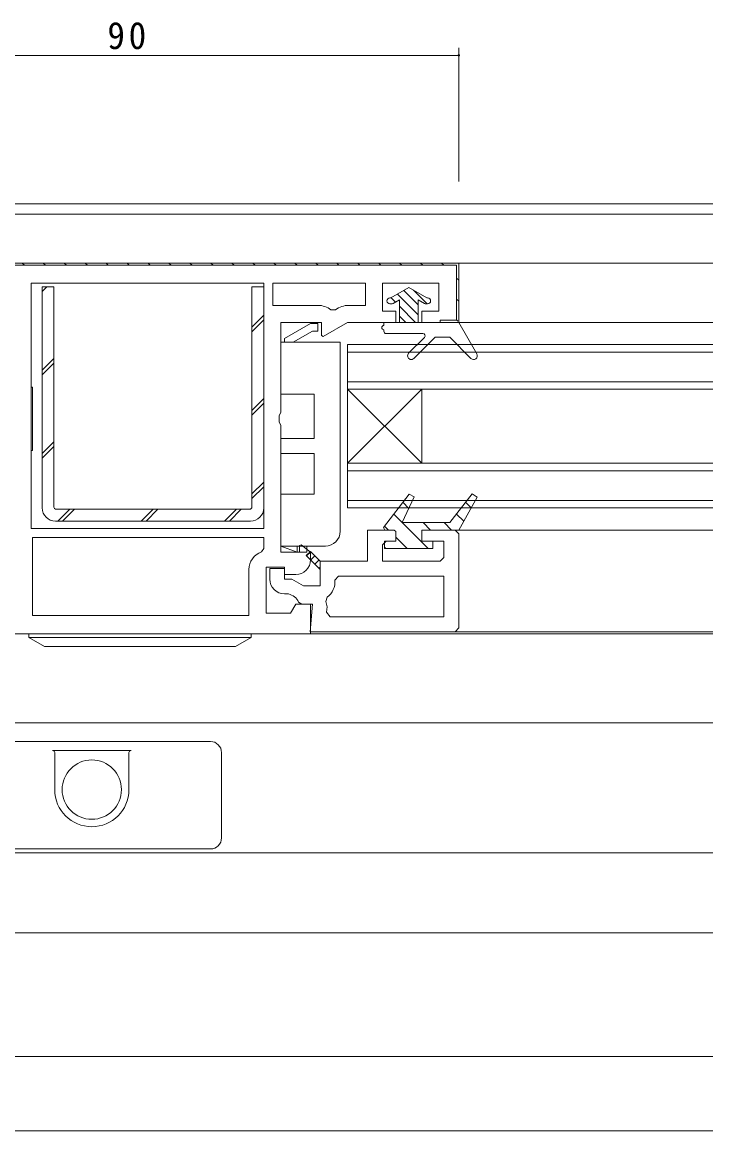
# Model space of a CAD drawing. Units: millimetres on the paper. Extents: x -420 to 373, y -297 to 267.
# Drawn here: x -81.3 to 11.8, y -210.8 to -61.3 of the extents above; entities that cross this region are included whole.
import ezdxf

# ---------------------------------------------------------------- set-up
doc = ezdxf.new("R2010")
doc.units = ezdxf.units.MM
for name, color, linetype, lineweight in [('0-3_YKK_12', 2, 'Continuous', 9), ('0-4_YKK_D', 6, 'Continuous', 9), ('0-6_YKK_13', 4, 'Continuous', 9), ('0-7_YKK_11', 7, 'Continuous', 9)]:
    doc.layers.add(name, color=color, linetype=linetype, lineweight=lineweight)
doc.styles.add('ＭＳ ゴシック', font='')
doc.styles.get('ＭＳ ゴシック').set_extended_font_data('MS Gothic')

msp = doc.modelspace()

# ---------------------------------------------------------------- linework, layer by layer
at = {"layer": '0-3_YKK_12'}
for p, q in [((-134.425, -85.827), (11.842, -85.827)), ((-133.925, -87.227), (11.842, -87.227)), ((-22.925, -93.827), (11.842, -93.827)), ((-22.882, -101.825), (11.842, -101.826)), ((11.842, -104.827), (-37.425, -104.827)), ((-37.425, -104.827), (-37.425, -109.827)), ((11.842, -105.827), (-37.425, -105.827)), ((-37.425, -109.827), (-37.425, -121.827)), ((-37.425, -109.827), (11.842, -109.827)), ((-37.425, -120.827), (-27.425, -110.827)), ((-37.425, -110.827), (-27.425, -120.827)), ((-37.425, -110.827), (11.842, -110.827)), ((-27.425, -110.827), (-27.425, -120.827)), ((11.842, -120.827), (-37.425, -120.827)), ((-37.425, -120.827), (-37.425, -126.827)), ((11.842, -121.827), (-37.425, -121.827)), ((-37.425, -125.827), (11.842, -125.827)), ((-37.425, -126.827), (11.842, -126.827)), ((-22.601, -129.827), (11.842, -129.827)), ((-50.366, -143.827), (11.842, -143.827)), ((-22.925, -143.527), (11.842, -143.527)), ((-102.925, -155.827), (11.842, -155.827)), ((-83.425, -173.327), (11.842, -173.327)), ((-83.425, -184.127), (11.842, -184.127)), ((-102.909, -200.827), (11.842, -200.827)), ((-103.409, -210.827), (11.842, -210.827))]:
    msp.add_line(p, q, dxfattribs=at)
at = {"layer": '0-4_YKK_D'}
for p, q in [((-22.425, -82.827), (-22.425, -64.827)), ((-112.425, -65.827), (-22.425, -65.827))]:
    msp.add_line(p, q, dxfattribs=at)
for start, end in [(0, 180), (180, 0)]:
    msp.add_arc((-22.425, -65.827), 0.106, start, end, dxfattribs=at)
at = {"layer": '0-6_YKK_13'}
for p, q in [((-78.625, -97.03), (-77.025, -97.03)), ((-78.625, -126.827), (-78.625, -97.03)), ((-77.988, -97.03), (-78.625, -97.666)), ((-77.025, -97.03), (-77.025, -126.727)), ((-50.325, -126.727), (-50.325, -97.03)), ((-50.325, -97.03), (-48.725, -97.03)), ((-48.725, -97.03), (-48.725, -126.827)), ((-29.175, -97.127), (-31.6, -98.527)), ((-29.175, -97.127), (-26.75, -98.527)), ((-31.725, -98.527), (-31.6, -98.527)), ((-31.563, -98.506), (-30.978, -99.092)), ((-30.709, -98.013), (-27.925, -100.798)), ((-29.855, -97.52), (-27.925, -99.451)), ((-28.527, -97.501), (-26.701, -99.327)), ((-26.75, -98.527), (-26.625, -98.527)), ((-31.725, -99.327), (-31.493, -99.327)), ((-30.425, -98.773), (-31.293, -99.274)), ((-30.425, -98.773), (-30.425, -101.827)), ((-30.425, -99.645), (-28.242, -101.827)), ((-27.925, -98.773), (-27.057, -99.274)), ((-27.925, -98.773), (-27.925, -101.827)), ((-26.857, -99.327), (-26.625, -99.327)), ((-48.725, -100.859), (-50.325, -102.459)), ((-48.725, -101.495), (-50.325, -103.095)), ((-30.425, -100.992), (-29.589, -101.827)), ((-32.525, -101.827), (-32.525, -102.227)), ((-32.525, -101.827), (-22.425, -101.827)), ((-32.525, -102.827), (-32.525, -103.027)), ((-19.991, -106.079), (-22.425, -101.827)), ((-46.425, -104.486), (-46.425, -111.486)), ((-46.425, -104.486), (-38.425, -104.486)), ((-38.425, -129.986), (-38.425, -104.486)), ((-32.225, -103.327), (-27.263, -103.327)), ((-29.186, -105.974), (-27.051, -103.84)), ((-25.625, -103.827), (-28.479, -106.681)), ((-25.625, -103.827), (-23.625, -103.827)), ((-23.625, -103.827), (-20.779, -106.681)), ((-77.025, -106.673), (-78.625, -108.273)), ((-77.025, -107.309), (-78.625, -108.909)), ((-80.125, -110.577), (-79.925, -110.577)), ((-79.925, -119.077), (-79.925, -110.577)), ((-48.725, -112.102), (-50.325, -113.702)), ((-46.425, -111.486), (-41.925, -111.486)), ((-46.425, -111.486), (-41.925, -111.486)), ((-41.925, -111.486), (-41.925, -117.486)), ((-48.725, -112.738), (-50.325, -114.338)), ((-77.025, -117.916), (-78.625, -119.516)), ((-46.425, -117.486), (-46.425, -119.486)), ((-41.925, -117.486), (-46.425, -117.486)), ((-80.125, -119.077), (-79.925, -119.077)), ((-77.025, -118.552), (-78.625, -120.152)), ((-46.425, -119.486), (-41.925, -119.486)), ((-41.925, -119.486), (-41.925, -124.986)), ((-41.925, -119.486), (-41.925, -124.986)), ((-48.725, -123.345), (-50.325, -124.945)), ((-48.725, -123.981), (-50.325, -125.581)), ((-41.925, -124.986), (-46.425, -124.986)), ((-41.925, -124.986), (-46.425, -124.986)), ((-46.425, -124.986), (-46.425, -131.986)), ((-76.725, -127.027), (-50.625, -127.027)), ((-74.894, -127.027), (-76.494, -128.627)), ((-74.257, -127.027), (-75.857, -128.627)), ((-63.651, -127.027), (-65.251, -128.627)), ((-63.014, -127.027), (-64.614, -128.627)), ((-52.408, -127.027), (-54.008, -128.627)), ((-51.771, -127.027), (-53.371, -128.627)), ((-50.525, -128.627), (-76.825, -128.627)), ((-46.425, -131.986), (-44.225, -132.786)), ((-40.425, -131.986), (-46.425, -131.986)), ((-44.225, -131.986), (-44.225, -132.786)), ((-44.225, -132.786), (-42.925, -132.786)), ((-42.925, -132.786), (-42.925, -131.986)), ((-80.425, -143.827), (-65.425, -143.827)), ((-80.399, -144.327), (-80.425, -143.827)), ((-78.32, -145.527), (-80.399, -144.327)), ((-80.399, -144.327), (-50.451, -144.327)), ((-65.425, -143.827), (-50.425, -143.827)), ((-52.53, -145.527), (-50.451, -144.327)), ((-50.451, -144.327), (-50.425, -143.827)), ((-78.32, -145.527), (-52.53, -145.527)), ((-55.925, -158.327), (-127.925, -158.327)), ((-77.225, -159.528), (-66.625, -159.528)), ((-76.925, -159.827), (-76.925, -164.827)), ((-66.925, -164.827), (-66.925, -159.827)), ((-54.425, -161.343), (-54.425, -159.827)), ((-66.925, -164.827), (-66.925, -160.229)), ((-54.425, -171.327), (-54.425, -161.343)), ((-83.425, -172.827), (-55.925, -172.827))]:
    msp.add_line(p, q, dxfattribs=at)
for points in [[(-41.425, -101.986), (-42.425, -101.986), (-45.925, -104.006), (-45.925, -104.486)], [(-44.755, -104.486), (-42.157, -102.986), (-41.425, -102.986), (-41.425, -101.986)]]:
    msp.add_lwpolyline(points, dxfattribs=at)
msp.add_circle((-71.925, -164.827), 4, dxfattribs=at)
for centre, radius, start, end in [((-31.725, -98.927), 0.4, 90, 270), ((-26.625, -98.927), 0.4, 270, 90), ((-31.493, -98.927), 0.4, 270, 300), ((-26.857, -98.927), 0.4, 239.99998, 270), ((-32.525, -102.527), 0.3, 90, 270), ((-32.225, -103.027), 0.3, 180, 270), ((-27.263, -103.628), 0.3, 315.00002, 90), ((-28.832, -106.327), 0.5, 134.99983, 315), ((-20.425, -106.327), 0.5, 224.92854, 29.79002), ((-76.825, -126.827), 1.8, 180, 270), ((-76.725, -126.727), 0.3, 180, 270), ((-50.625, -126.727), 0.3, 270, 0), ((-50.525, -126.827), 1.8, 270, 0), ((-40.425, -129.986), 2, 270, 0), ((-55.925, -159.827), 1.5, 0, 90), ((-77.225, -159.827), 0.3, 0, 90), ((-66.625, -159.827), 0.3, 90, 180), ((-71.925, -164.827), 5, 180, 0), ((-55.925, -171.327), 1.5, 270, 0)]:
    msp.add_arc(centre, radius, start, end, dxfattribs=at)
at = {"layer": '0-7_YKK_11'}
for p, q in [((-81.312, -93.827), (-81.012, -94.127)), ((-78.484, -93.827), (-78.184, -94.127)), ((-75.655, -93.827), (-75.355, -94.127)), ((-72.827, -93.827), (-72.527, -94.127)), ((-69.999, -93.827), (-69.699, -94.127)), ((-67.17, -93.827), (-66.87, -94.127)), ((-64.342, -93.827), (-64.042, -94.127)), ((-61.513, -93.827), (-61.213, -94.127)), ((-58.685, -93.827), (-58.385, -94.127)), ((-55.856, -93.827), (-55.556, -94.127)), ((-53.028, -93.827), (-52.728, -94.127)), ((-50.2, -93.827), (-49.9, -94.127)), ((-47.371, -93.827), (-47.071, -94.127)), ((-44.543, -93.827), (-44.243, -94.127)), ((-41.714, -93.827), (-41.414, -94.127)), ((-38.886, -93.827), (-38.586, -94.127)), ((-36.057, -93.827), (-35.757, -94.127)), ((-33.229, -93.827), (-32.929, -94.127)), ((-30.401, -93.827), (-30.101, -94.127)), ((-27.572, -93.827), (-27.272, -94.127)), ((-24.744, -93.827), (-24.444, -94.127)), ((-48.725, -129.627), (-48.725, -96.527)), ((-35.025, -96.527), (-47.525, -96.527)), ((-22.725, -95.846), (-22.425, -96.146)), ((-39.671, -100.145), (-39.045, -100.145)), ((-22.725, -98.675), (-22.425, -98.975)), ((-22.772, -101.456), (-22.559, -101.669)), ((-29.981, -126.085), (-29.163, -126.903)), ((-21.499, -126.081), (-20.756, -126.825)), ((-31.203, -127.691), (-26.567, -132.327)), ((-22.74, -127.67), (-21.766, -128.643)), ((-32.426, -129.297), (-31.896, -129.827)), ((-27.239, -128.827), (-26.239, -129.827)), ((-27.225, -129.827), (-22.925, -129.827)), ((-24.41, -128.827), (-23.41, -129.827)), ((-22.925, -129.827), (-22.425, -130.327)), ((-48.725, -130.827), (-79.925, -130.827)), ((-31.125, -131.327), (-32.225, -131.327)), ((-30.925, -130.798), (-29.396, -132.327)), ((-42.969, -133.315), (-42.403, -132.749)), ((-32.397, -132.155), (-32.252, -132.299)), ((-42.408, -133.876), (-41.842, -133.31)), ((-41.847, -134.437), (-41.281, -133.872)), ((-41.125, -135.159), (-41.125, -134.027)), ((-41.285, -134.999), (-41.125, -134.838)), ((-40.353, -139.447), (-40.175, -138.864))]:
    msp.add_line(p, q, dxfattribs=at)
for points in [[(-22.425, -93.827), (-112.425, -93.827), (-112.425, -103.327)], [(-42.425, -133.827), (-42.425, -132.827), (-43.68, -131.806), (-43.925, -131.923), (-43.925, -132.827), (-46.425, -132.827), (-46.425, -115.694), (-46.675, -115.261), (-46.675, -114.394), (-46.425, -113.961), (-46.425, -101.827), (-40.925, -101.827), (-40.925, -103.586), (-40.698, -103.717), (-37.425, -101.827), (-30.925, -101.827), (-30.925, -100.327), (-32.725, -100.327), (-32.725, -96.527), (-25.125, -96.527), (-25.125, -100.327), (-27.425, -100.327), (-27.425, -101.827), (-22.425, -101.827), (-22.425, -93.827), (-112.425, -93.827)], [(-112.425, -93.827), (-112.425, -103.327), (-109.925, -103.327), (-109.925, -103.027), (-112.125, -103.027), (-112.125, -94.127), (-22.725, -94.127), (-22.725, -101.527), (-24.925, -101.527), (-24.925, -101.827), (-22.425, -101.827), (-22.425, -93.827)], [(-35.025, -96.527), (-47.525, -96.527), (-47.525, -99.527), (-41.425, -99.527)], [(-37.291, -99.527), (-35.025, -99.527), (-35.025, -96.527)], [(-47.925, -136.427), (-47.925, -135.027), (-45.925, -135.027), (-45.925, -136.427), (-44.925, -136.427), (-43.366, -137.327), (-41.125, -137.327), (-41.125, -135.159), (-43.008, -133.276), (-42.442, -132.71), (-41.125, -134.027), (-34.725, -134.027), (-34.725, -129.827), (-31.125, -129.827)], [(-48.725, -130.827), (-79.925, -130.827), (-79.925, -141.327), (-50.725, -141.327), (-50.725, -135.135)], [(-49.058, -132.778), (-48.725, -132.307), (-48.725, -130.827)], [(-32.225, -131.327), (-32.725, -131.827), (-32.725, -134.027), (-24.925, -134.027), (-24.425, -133.527)], [(-24.425, -133.527), (-24.425, -131.327), (-27.225, -131.327)], [(-22.425, -130.327), (-22.425, -143.027), (-22.925, -143.527)], [(-82.425, -143.827), (-42.425, -143.827), (-42.425, -139.827), (-44.425, -139.827), (-45.118, -141.027), (-48.425, -141.027), (-48.425, -134.827), (-45.925, -134.827), (-45.925, -135.827), (-44.425, -135.827)], [(-39.138, -136.577), (-38.64, -136.027), (-24.425, -136.027), (-24.425, -141.527)], [(-45.402, -138.432), (-45.447, -138.428), (-45.925, -138.428)], [(-22.925, -143.527), (-42.471, -143.527), (-42.147, -139.827), (-43.58, -139.827), (-44.033, -139.539)], [(-24.425, -141.527), (-39.775, -141.527), (-40.262, -140.911)]]:
    msp.add_lwpolyline(points, dxfattribs=at)
for points in [[(-48.725, -129.627), (-48.725, -96.527), (-80.125, -96.527), (-80.125, -129.627)], [(-31.125, -129.827), (-32.407, -129.827), (-32.579, -129.498), (-29.132, -124.971), (-28.448, -125.365), (-30.059, -128.827), (-23.644, -128.827), (-20.621, -124.957), (-19.96, -125.395), (-22.425, -129.827), (-27.425, -129.827), (-27.425, -131.327), (-25.925, -131.327), (-25.925, -132.327), (-32.425, -132.327), (-32.425, -131.327), (-30.925, -131.327), (-30.925, -130.027)]]:
    msp.add_lwpolyline(points, close=True, dxfattribs=at)
for centre, radius, start, end in [((-41.425, -102.327), 2.8, 51.2179, 89.99998), ((-37.291, -102.327), 2.8, 89.99998, 128.78207), ((-48.225, -135.135), 2.5, 109.47121, 179.99997), ((-44.425, -133.827), 2, 270, 359.99998), ((-45.925, -136.427), 2, 180, 270), ((-41.625, -136.827), 2.5, 305.45685, 5.73918), ((-45.846, -140.383), 2, 24.96335, 77.17526), ((-42.693, -140.327), 2.5, 346.50659, 20.61671)]:
    msp.add_arc(centre, radius, start, end, dxfattribs=at)

# ---------------------------------------------------------------- texts
at = {"layer": '0-4_YKK_D', "color": 3, "insert": (-69.825, -65.027), "char_height": 3.666, "attachment_point": 7, "style": 'ＭＳ ゴシック'}
msp.add_mtext('\\T1.21;\\W0.95;90', dxfattribs=at)

doc.saveas('drawing.dxf')
